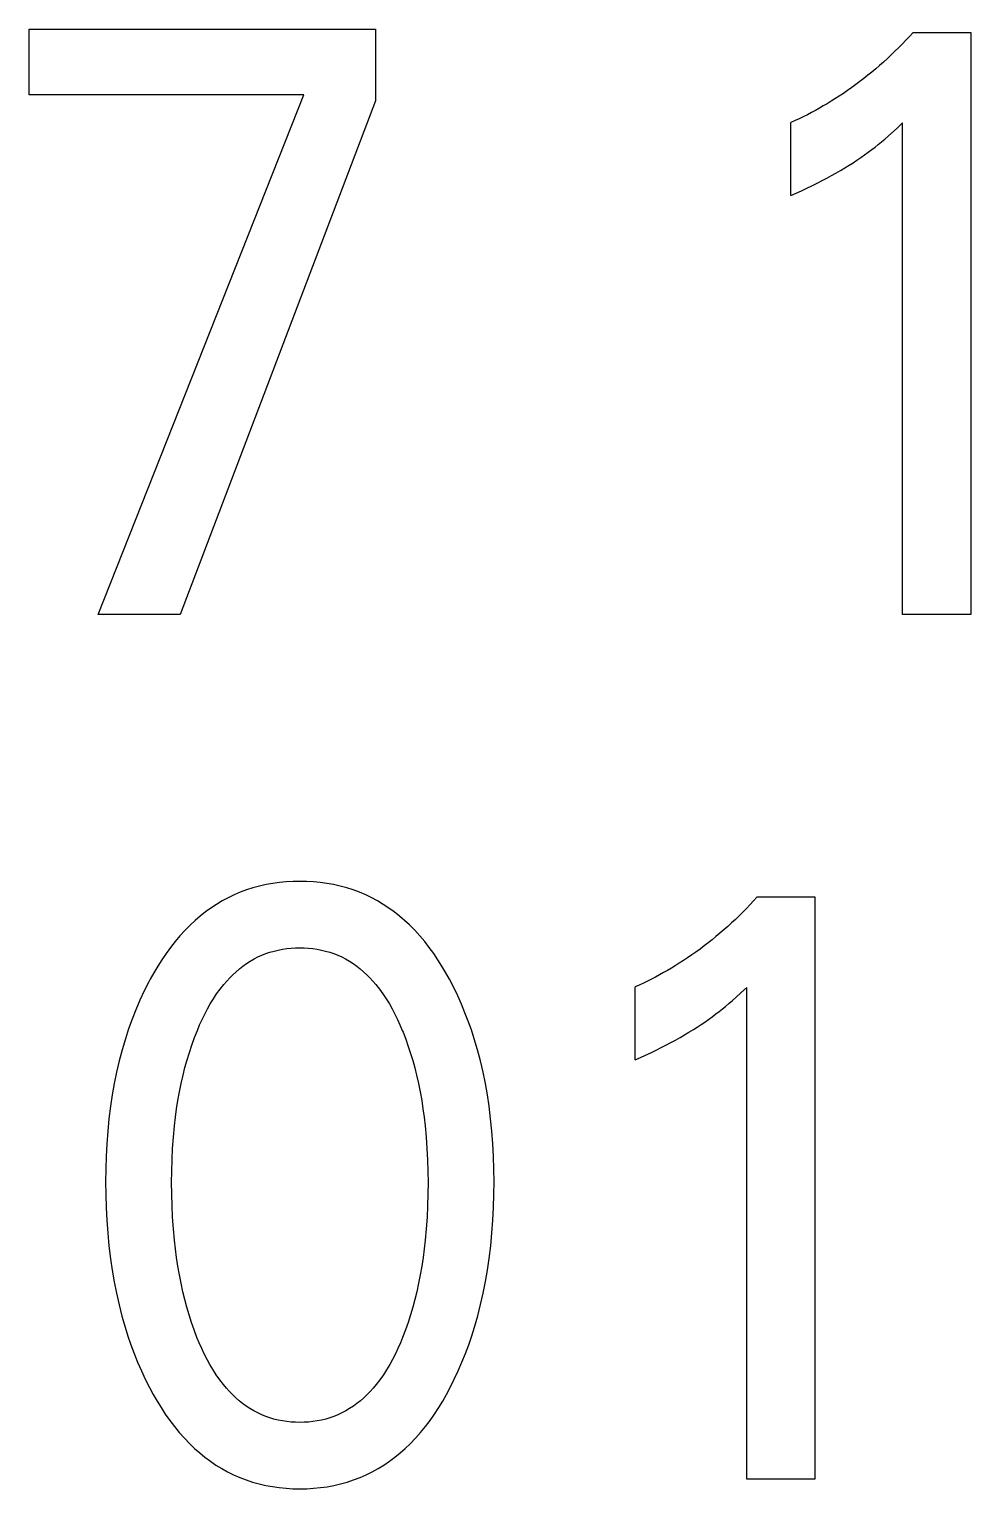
# Model space of a CAD drawing. Extents: x 10 to 656, y -396 to 292.
# Drawn here: x 265.544 to 266.097, y 101.966 to 102.824 of the extents above; entities that cross this region are included whole.
import ezdxf

# ---------------------------------------------------------------- set-up
doc = ezdxf.new("R2010")
doc.units = 0
doc.header["$LTSCALE"] = 5
doc.header["$MEASUREMENT"] = 0
doc.layers.get('0').update_dxf_attribs({"linetype": 'CONTINUOUS'})

msp = doc.modelspace()

# ---------------------------------------------------------------- linework, layer by layer
at = {"color": 7, "linetype": 'Continuous'}
for p, q in [((265.54354, 102.7858), (265.54354, 102.82433)), ((265.54354, 102.82433), (265.74704, 102.82433)), ((265.74704, 102.82433), (265.74704, 102.78214)), ((266.06279, 102.82238), (266.06073, 102.82011)), ((266.06279, 102.82238), (266.09674, 102.82238)), ((266.09674, 102.82238), (266.09674, 102.48018)), ((266.05437, 102.81348), (266.05219, 102.81132)), ((266.05652, 102.81566), (266.05437, 102.81348)), ((266.05864, 102.81787), (266.05652, 102.81566)), ((266.06073, 102.82011), (266.05864, 102.81787)), ((266.04548, 102.80504), (266.04318, 102.803)), ((266.04774, 102.8071), (266.04548, 102.80504)), ((266.04998, 102.8092), (266.04774, 102.8071)), ((266.05219, 102.81132), (266.04998, 102.8092)), ((266.03394, 102.79536), (266.03159, 102.79354)), ((266.03628, 102.79721), (266.03394, 102.79536)), ((266.03858, 102.79909), (266.03628, 102.79721)), ((266.04086, 102.801), (266.03858, 102.79909)), ((266.04318, 102.803), (266.04086, 102.801)), ((266.02193, 102.78661), (266.01945, 102.78497)), ((266.02438, 102.7883), (266.02193, 102.78661)), ((266.02681, 102.79001), (266.02438, 102.7883)), ((266.02921, 102.79176), (266.02681, 102.79001)), ((266.03159, 102.79354), (266.02921, 102.79176)), ((265.70481, 102.7858), (265.54354, 102.7858)), ((265.58407, 102.48018), (265.70481, 102.7858)), ((265.74704, 102.78214), (265.63224, 102.48018)), ((266.00778, 102.77787), (266.00544, 102.77657)), ((266.0101, 102.77919), (266.00778, 102.77787)), ((266.0124, 102.78055), (266.0101, 102.77919)), ((266.01469, 102.78194), (266.0124, 102.78055)), ((266.01695, 102.78336), (266.01469, 102.78194)), ((266.01945, 102.78497), (266.01695, 102.78336)), ((265.9935, 102.77056), (265.99106, 102.76945)), ((265.99106, 102.72653), (265.99106, 102.76945)), ((265.99592, 102.7717), (265.9935, 102.77056)), ((265.99833, 102.77287), (265.99592, 102.7717)), ((266.00072, 102.77407), (265.99833, 102.77287)), ((266.00309, 102.7753), (266.00072, 102.77407)), ((266.00544, 102.77657), (266.00309, 102.7753)), ((266.05344, 102.76621), (266.05663, 102.76921)), ((266.05663, 102.48018), (266.05663, 102.76921)), ((266.04621, 102.75975), (266.04821, 102.76149)), ((266.04821, 102.76149), (266.0502, 102.76325)), ((266.0502, 102.76325), (266.05344, 102.76621)), ((266.03426, 102.7504), (266.03644, 102.75199)), ((266.03644, 102.75199), (266.0386, 102.7536)), ((266.0386, 102.7536), (266.04048, 102.75506)), ((266.04048, 102.75506), (266.04234, 102.75654)), ((266.04234, 102.75654), (266.04418, 102.75805)), ((266.04418, 102.75805), (266.04621, 102.75975)), ((266.02271, 102.74282), (266.0253, 102.74441)), ((266.0253, 102.74441), (266.02757, 102.74586)), ((266.02757, 102.74586), (266.02982, 102.74734)), ((266.02982, 102.74734), (266.03205, 102.74886)), ((266.03205, 102.74886), (266.03426, 102.7504)), ((266.00643, 102.73384), (266.00945, 102.73539)), ((266.00945, 102.73539), (266.01214, 102.73681)), ((266.01214, 102.73681), (266.01481, 102.73826)), ((266.01481, 102.73826), (266.01747, 102.73974)), ((266.01747, 102.73974), (266.0201, 102.74126)), ((266.0201, 102.74126), (266.02271, 102.74282)), ((265.99106, 102.72653), (265.99416, 102.72794)), ((265.99416, 102.72794), (265.99724, 102.72937)), ((265.99724, 102.72937), (266.00032, 102.73083)), ((266.00032, 102.73083), (266.00338, 102.73232)), ((266.00338, 102.73232), (266.00643, 102.73384)), ((265.63224, 102.48018), (265.58407, 102.48018)), ((266.09674, 102.48018), (266.05663, 102.48018)), ((265.69455, 102.32305), (265.69058, 102.32268)), ((265.69854, 102.32328), (265.69455, 102.32305)), ((265.70253, 102.32335), (265.69854, 102.32328)), ((265.70654, 102.32328), (265.70253, 102.32335)), ((265.71054, 102.32306), (265.70654, 102.32328)), ((265.71452, 102.32268), (265.71054, 102.32306)), ((265.66391, 102.31542), (265.6604, 102.31372)), ((265.6675, 102.31696), (265.66391, 102.31542)), ((265.67122, 102.31834), (265.6675, 102.31696)), ((265.675, 102.31955), (265.67122, 102.31834)), ((265.67883, 102.32058), (265.675, 102.31955)), ((265.68271, 102.32144), (265.67883, 102.32058)), ((265.68663, 102.32214), (265.68271, 102.32144)), ((265.69058, 102.32268), (265.68663, 102.32214)), ((265.71848, 102.32215), (265.71452, 102.32268)), ((265.7224, 102.32145), (265.71848, 102.32215)), ((265.72629, 102.32059), (265.7224, 102.32145)), ((265.73014, 102.31955), (265.72629, 102.32059)), ((265.73393, 102.31834), (265.73014, 102.31955)), ((265.73766, 102.31696), (265.73393, 102.31834)), ((265.74125, 102.31543), (265.73766, 102.31696)), ((265.74476, 102.31372), (265.74125, 102.31543)), ((265.65033, 102.30769), (265.64715, 102.3054)), ((265.6536, 102.30985), (265.65033, 102.30769)), ((265.65696, 102.31186), (265.6536, 102.30985)), ((265.6604, 102.31372), (265.65696, 102.31186)), ((265.74821, 102.31186), (265.74476, 102.31372)), ((265.75157, 102.30985), (265.74821, 102.31186)), ((265.75484, 102.30769), (265.75157, 102.30985)), ((265.75802, 102.3054), (265.75484, 102.30769)), ((265.96496, 102.30749), (265.96281, 102.30531)), ((265.96708, 102.3097), (265.96496, 102.30749)), ((265.96917, 102.31194), (265.96708, 102.3097)), ((265.97123, 102.31421), (265.96917, 102.31194)), ((265.97123, 102.31421), (266.00518, 102.31421)), ((266.00518, 102.31421), (266.00518, 101.97202)), ((265.63821, 102.29777), (265.63508, 102.29463)), ((265.64108, 102.30043), (265.63821, 102.29777)), ((265.64406, 102.30297), (265.64108, 102.30043)), ((265.64715, 102.3054), (265.64406, 102.30297)), ((265.7611, 102.30298), (265.75802, 102.3054)), ((265.76408, 102.30043), (265.7611, 102.30298)), ((265.76695, 102.29777), (265.76408, 102.30043)), ((265.77007, 102.29463), (265.76695, 102.29777)), ((265.95618, 102.29893), (265.95392, 102.29687)), ((265.95842, 102.30103), (265.95618, 102.29893)), ((265.96063, 102.30315), (265.95842, 102.30103)), ((265.96281, 102.30531), (265.96063, 102.30315)), ((265.63209, 102.29136), (265.62924, 102.28798)), ((265.63508, 102.29463), (265.63209, 102.29136)), ((265.77305, 102.29136), (265.77007, 102.29463)), ((265.77589, 102.28798), (265.77305, 102.29136)), ((265.94472, 102.28904), (265.94239, 102.28719)), ((265.94702, 102.29092), (265.94472, 102.28904)), ((265.9493, 102.29283), (265.94702, 102.29092)), ((265.95162, 102.29483), (265.9493, 102.29283)), ((265.95392, 102.29687), (265.95162, 102.29483)), ((265.62391, 102.28091), (265.62143, 102.27723)), ((265.62651, 102.28449), (265.62391, 102.28091)), ((265.62924, 102.28798), (265.62651, 102.28449)), ((265.68024, 102.27998), (265.68259, 102.2809)), ((265.68259, 102.2809), (265.68499, 102.28172)), ((265.68499, 102.28172), (265.68742, 102.28242)), ((265.68742, 102.28242), (265.68989, 102.28301)), ((265.68989, 102.28301), (265.69238, 102.28349)), ((265.69238, 102.28349), (265.6949, 102.28386)), ((265.6949, 102.28386), (265.69744, 102.28412)), ((265.69744, 102.28412), (265.69998, 102.28428)), ((265.69998, 102.28428), (265.70253, 102.28433)), ((265.70253, 102.28433), (265.70508, 102.28428)), ((265.70508, 102.28428), (265.70763, 102.28412)), ((265.70763, 102.28412), (265.71017, 102.28386)), ((265.71017, 102.28386), (265.71268, 102.28349)), ((265.71268, 102.28349), (265.71518, 102.28301)), ((265.71518, 102.28301), (265.71765, 102.28242)), ((265.71765, 102.28242), (265.72008, 102.28172)), ((265.72008, 102.28172), (265.72247, 102.2809)), ((265.72247, 102.2809), (265.72482, 102.27998)), ((265.7786, 102.28449), (265.77589, 102.28798)), ((265.78119, 102.2809), (265.7786, 102.28449)), ((265.78367, 102.27723), (265.78119, 102.2809)), ((265.93282, 102.28013), (265.93037, 102.27845)), ((265.93525, 102.28184), (265.93282, 102.28013)), ((265.93765, 102.28359), (265.93525, 102.28184)), ((265.94003, 102.28538), (265.93765, 102.28359)), ((265.94239, 102.28719), (265.94003, 102.28538)), ((265.61906, 102.27348), (265.6168, 102.26967)), ((265.62143, 102.27723), (265.61906, 102.27348)), ((265.6651, 102.27025), (265.66708, 102.27193)), ((265.66708, 102.27193), (265.66913, 102.27354)), ((265.66913, 102.27354), (265.67124, 102.27505)), ((265.67124, 102.27505), (265.67341, 102.27645)), ((265.67341, 102.27645), (265.67565, 102.27775)), ((265.67565, 102.27775), (265.67794, 102.27894)), ((265.67794, 102.27894), (265.68024, 102.27998)), ((265.72482, 102.27998), (265.72712, 102.27894)), ((265.72712, 102.27894), (265.72942, 102.27775)), ((265.72942, 102.27775), (265.73165, 102.27645)), ((265.73165, 102.27645), (265.73383, 102.27505)), ((265.73383, 102.27505), (265.73594, 102.27354)), ((265.73594, 102.27354), (265.73798, 102.27193)), ((265.73798, 102.27193), (265.73996, 102.27025)), ((265.78602, 102.27348), (265.78367, 102.27723)), ((265.78827, 102.26967), (265.78602, 102.27348)), ((265.92084, 102.27238), (265.91854, 102.27102)), ((265.92313, 102.27377), (265.92084, 102.27238)), ((265.92539, 102.27519), (265.92313, 102.27377)), ((265.92789, 102.2768), (265.92539, 102.27519)), ((265.93037, 102.27845), (265.92789, 102.2768)), ((265.61386, 102.26433), (265.61113, 102.25894)), ((265.61464, 102.26579), (265.61386, 102.26433)), ((265.6168, 102.26967), (265.61464, 102.26579)), ((265.65788, 102.26276), (265.65958, 102.26473)), ((265.65958, 102.26473), (265.66135, 102.26663)), ((265.66135, 102.26663), (265.66319, 102.26848)), ((265.66319, 102.26848), (265.6651, 102.27025)), ((265.73996, 102.27025), (265.74187, 102.26848)), ((265.74187, 102.26848), (265.74372, 102.26663)), ((265.74372, 102.26663), (265.74549, 102.26473)), ((265.74549, 102.26473), (265.74719, 102.26276)), ((265.79042, 102.26579), (265.78827, 102.26967)), ((265.79292, 102.26098), (265.79042, 102.26579)), ((265.90437, 102.26353), (265.90194, 102.26239)), ((265.90677, 102.2647), (265.90437, 102.26353)), ((265.90916, 102.2659), (265.90677, 102.2647)), ((265.91153, 102.26713), (265.90916, 102.2659)), ((265.91389, 102.2684), (265.91153, 102.26713)), ((265.91622, 102.2697), (265.91389, 102.2684)), ((265.91854, 102.27102), (265.91622, 102.2697)), ((265.61113, 102.25894), (265.60858, 102.25346)), ((265.64994, 102.25138), (265.65175, 102.25434)), ((265.65175, 102.25434), (265.65367, 102.25723)), ((265.65367, 102.25723), (265.65571, 102.26004)), ((265.65571, 102.26004), (265.65788, 102.26276)), ((265.74719, 102.26276), (265.74935, 102.26004)), ((265.74935, 102.26004), (265.75139, 102.25723)), ((265.75139, 102.25723), (265.75332, 102.25434)), ((265.75332, 102.25434), (265.75513, 102.25138)), ((265.79527, 102.2561), (265.79292, 102.26098)), ((265.79749, 102.25117), (265.79527, 102.2561)), ((265.90194, 102.26239), (265.89951, 102.26129)), ((265.89951, 102.21836), (265.89951, 102.26129)), ((265.95666, 102.25332), (265.95864, 102.25508)), ((265.95864, 102.25508), (265.96188, 102.25804)), ((265.96188, 102.25804), (265.96508, 102.26104)), ((265.96508, 101.97202), (265.96508, 102.26104)), ((265.6062, 102.24791), (265.60399, 102.2423)), ((265.60858, 102.25346), (265.6062, 102.24791)), ((265.64663, 102.24528), (265.64824, 102.24836)), ((265.64824, 102.24836), (265.64994, 102.25138)), ((265.75513, 102.25138), (265.75683, 102.24836)), ((265.75683, 102.24836), (265.75844, 102.24528)), ((265.79956, 102.24617), (265.79749, 102.25117)), ((265.8015, 102.24112), (265.79956, 102.24617)), ((265.94704, 102.24543), (265.94892, 102.24689)), ((265.94892, 102.24689), (265.95078, 102.24837)), ((265.95078, 102.24837), (265.95263, 102.24988)), ((265.95263, 102.24988), (265.95465, 102.25158)), ((265.95465, 102.25158), (265.95666, 102.25332)), ((265.60399, 102.2423), (265.60196, 102.23662)), ((265.64233, 102.23579), (265.64368, 102.23899)), ((265.64368, 102.23899), (265.64511, 102.24216)), ((265.64511, 102.24216), (265.64663, 102.24528)), ((265.75844, 102.24528), (265.75995, 102.24216)), ((265.75995, 102.24216), (265.76138, 102.23899)), ((265.76138, 102.23899), (265.76273, 102.23579)), ((265.80331, 102.23603), (265.8015, 102.24112)), ((265.93374, 102.23624), (265.93601, 102.23769)), ((265.93601, 102.23769), (265.93826, 102.23917)), ((265.93826, 102.23917), (265.94049, 102.24069)), ((265.94049, 102.24069), (265.9427, 102.24224)), ((265.9427, 102.24224), (265.94488, 102.24382)), ((265.94488, 102.24382), (265.94704, 102.24543)), ((265.60008, 102.23089), (265.59816, 102.22439)), ((265.60196, 102.23662), (265.60008, 102.23089)), ((265.63908, 102.22716), (265.64064, 102.2315)), ((265.64064, 102.2315), (265.64233, 102.23579)), ((265.76273, 102.23579), (265.7632, 102.23465)), ((265.7632, 102.23465), (265.76478, 102.23054)), ((265.76478, 102.23054), (265.76626, 102.22639)), ((265.80499, 102.23089), (265.80331, 102.23603)), ((265.80691, 102.22439), (265.80499, 102.23089)), ((265.9179, 102.22722), (265.92059, 102.22864)), ((265.92059, 102.22864), (265.92326, 102.23009)), ((265.92326, 102.23009), (265.92591, 102.23157)), ((265.92591, 102.23157), (265.92854, 102.23309)), ((265.92854, 102.23309), (265.93115, 102.23465)), ((265.93115, 102.23465), (265.93374, 102.23624)), ((265.59816, 102.22439), (265.59643, 102.21784)), ((265.63629, 102.21838), (265.63763, 102.22279)), ((265.63763, 102.22279), (265.63908, 102.22716)), ((265.76626, 102.22639), (265.76762, 102.2222)), ((265.76762, 102.2222), (265.76889, 102.21799)), ((265.80864, 102.21784), (265.80691, 102.22439)), ((265.9026, 102.21977), (265.90569, 102.2212)), ((265.90569, 102.2212), (265.90876, 102.22266)), ((265.90876, 102.22266), (265.91182, 102.22415)), ((265.91182, 102.22415), (265.91487, 102.22567)), ((265.91487, 102.22567), (265.9179, 102.22722)), ((265.59643, 102.21784), (265.59489, 102.21123)), ((265.63394, 102.20948), (265.63506, 102.21394)), ((265.63506, 102.21394), (265.63629, 102.21838)), ((265.76889, 102.21799), (265.77005, 102.21375)), ((265.77005, 102.21375), (265.77112, 102.20948)), ((265.81018, 102.21124), (265.80864, 102.21784)), ((265.89951, 102.21836), (265.9026, 102.21977)), ((265.59353, 102.20459), (265.59235, 102.19792)), ((265.59489, 102.21123), (265.59353, 102.20459)), ((265.63183, 102.19961), (265.63283, 102.20456)), ((265.63283, 102.20456), (265.63394, 102.20948)), ((265.77112, 102.20948), (265.77224, 102.20456)), ((265.77224, 102.20456), (265.77324, 102.19961)), ((265.81153, 102.20459), (265.81018, 102.21124)), ((265.81271, 102.19792), (265.81153, 102.20459)), ((265.59235, 102.19792), (265.59134, 102.19121)), ((265.63017, 102.18966), (265.63094, 102.19464)), ((265.63094, 102.19464), (265.63183, 102.19961)), ((265.77324, 102.19961), (265.77412, 102.19464)), ((265.77412, 102.19464), (265.7749, 102.18966)), ((265.81373, 102.19121), (265.81271, 102.19792)), ((265.59134, 102.19121), (265.59042, 102.18384)), ((265.62949, 102.18466), (265.63017, 102.18966)), ((265.7749, 102.18966), (265.77558, 102.18466)), ((265.81465, 102.18384), (265.81373, 102.19121)), ((265.59042, 102.18384), (265.58968, 102.17645)), ((265.62828, 102.17299), (265.62891, 102.17964)), ((265.62891, 102.17964), (265.62949, 102.18466)), ((265.77558, 102.18466), (265.77616, 102.17964)), ((265.77616, 102.17964), (265.77678, 102.17299)), ((265.81539, 102.17645), (265.81465, 102.18384)), ((265.58912, 102.16904), (265.58873, 102.16162)), ((265.58968, 102.17645), (265.58912, 102.16904)), ((265.62781, 102.16632), (265.62828, 102.17299)), ((265.77678, 102.17299), (265.77725, 102.16632)), ((265.81594, 102.16904), (265.81539, 102.17645)), ((265.81633, 102.16162), (265.81594, 102.16904)), ((265.58873, 102.16162), (265.5885, 102.1542)), ((265.62748, 102.15964), (265.62781, 102.16632)), ((265.77725, 102.16632), (265.77758, 102.15964)), ((265.81656, 102.1542), (265.81633, 102.16162)), ((265.5885, 102.1542), (265.58842, 102.14677)), ((265.62723, 102.14628), (265.62729, 102.15296)), ((265.62729, 102.15296), (265.62748, 102.15964)), ((265.77758, 102.15964), (265.77777, 102.15296)), ((265.77777, 102.15296), (265.77784, 102.14628)), ((265.81664, 102.14677), (265.81656, 102.1542)), ((265.58842, 102.14677), (265.58849, 102.13921)), ((265.62729, 102.1395), (265.62723, 102.14628)), ((265.77784, 102.14628), (265.77778, 102.1395)), ((265.81657, 102.13923), (265.81664, 102.14677)), ((265.58849, 102.13921), (265.58872, 102.13166)), ((265.62748, 102.13272), (265.62729, 102.1395)), ((265.77778, 102.1395), (265.77759, 102.13272)), ((265.81635, 102.1317), (265.81657, 102.13923)), ((265.58872, 102.13166), (265.5891, 102.12412)), ((265.6278, 102.12595), (265.62748, 102.13272)), ((265.62827, 102.11919), (265.6278, 102.12595)), ((265.77727, 102.12595), (265.7768, 102.11919)), ((265.77759, 102.13272), (265.77727, 102.12595)), ((265.81597, 102.12417), (265.81635, 102.1317)), ((265.5891, 102.12412), (265.58965, 102.11658)), ((265.62888, 102.11243), (265.62827, 102.11919)), ((265.7768, 102.11919), (265.77618, 102.11243)), ((265.81541, 102.11666), (265.81597, 102.12417)), ((265.58965, 102.11658), (265.59038, 102.10906)), ((265.59038, 102.10906), (265.59129, 102.10156)), ((265.62946, 102.10734), (265.62888, 102.11243)), ((265.77618, 102.11243), (265.77561, 102.10734)), ((265.81377, 102.10167), (265.81469, 102.10916)), ((265.81469, 102.10916), (265.81541, 102.11666)), ((265.59129, 102.10156), (265.59229, 102.09476)), ((265.63013, 102.10226), (265.62946, 102.10734)), ((265.6309, 102.09719), (265.63013, 102.10226)), ((265.77494, 102.10226), (265.77417, 102.09719)), ((265.77561, 102.10734), (265.77494, 102.10226)), ((265.81278, 102.09487), (265.81377, 102.10167)), ((265.59229, 102.09476), (265.59345, 102.08798)), ((265.63177, 102.09214), (265.6309, 102.09719)), ((265.63275, 102.08711), (265.63177, 102.09214)), ((265.7733, 102.09214), (265.77231, 102.08711)), ((265.77417, 102.09719), (265.7733, 102.09214)), ((265.81161, 102.08808), (265.81278, 102.09487)), ((265.59345, 102.08798), (265.59479, 102.08123)), ((265.63385, 102.08211), (265.63275, 102.08711)), ((265.77231, 102.08711), (265.77122, 102.08211)), ((265.81028, 102.08133), (265.81161, 102.08808)), ((265.59479, 102.08123), (265.5963, 102.07451)), ((265.5963, 102.07451), (265.598, 102.06785)), ((265.63495, 102.07756), (265.63385, 102.08211)), ((265.63616, 102.07305), (265.63495, 102.07756)), ((265.77011, 102.07756), (265.7689, 102.07305)), ((265.77122, 102.08211), (265.77011, 102.07756)), ((265.80706, 102.06796), (265.80876, 102.07462)), ((265.80876, 102.07462), (265.81028, 102.08133)), ((265.598, 102.06785), (265.59989, 102.06124)), ((265.63748, 102.06856), (265.63616, 102.07305)), ((265.63891, 102.0641), (265.63748, 102.06856)), ((265.76759, 102.06856), (265.76616, 102.0641)), ((265.7689, 102.07305), (265.76759, 102.06856)), ((265.80517, 102.06135), (265.80706, 102.06796)), ((265.59989, 102.06124), (265.60154, 102.05603)), ((265.64046, 102.05968), (265.63891, 102.0641)), ((265.64212, 102.0553), (265.64046, 102.05968)), ((265.76461, 102.05968), (265.76294, 102.0553)), ((265.76616, 102.0641), (265.76461, 102.05968)), ((265.80353, 102.05612), (265.80517, 102.06135)), ((265.60154, 102.05603), (265.60331, 102.05086)), ((265.60331, 102.05086), (265.60522, 102.04573)), ((265.64347, 102.05202), (265.64212, 102.0553)), ((265.64489, 102.04876), (265.64347, 102.05202)), ((265.64641, 102.04555), (265.64489, 102.04876)), ((265.76017, 102.04876), (265.75866, 102.04555)), ((265.7616, 102.05202), (265.76017, 102.04876)), ((265.76294, 102.0553), (265.7616, 102.05202)), ((265.79984, 102.0458), (265.80175, 102.05094)), ((265.80175, 102.05094), (265.80353, 102.05612)), ((265.60522, 102.04573), (265.60726, 102.04066)), ((265.60726, 102.04066), (265.60944, 102.03564)), ((265.64801, 102.04238), (265.64641, 102.04555)), ((265.64972, 102.03927), (265.64801, 102.04238)), ((265.75705, 102.04238), (265.75535, 102.03927)), ((265.75866, 102.04555), (265.75705, 102.04238)), ((265.79562, 102.03568), (265.7978, 102.04071)), ((265.7978, 102.04071), (265.79984, 102.0458)), ((265.60944, 102.03564), (265.61176, 102.03069)), ((265.65153, 102.03622), (265.64972, 102.03927)), ((265.65346, 102.03324), (265.65153, 102.03622)), ((265.65551, 102.03034), (265.65346, 102.03324)), ((265.75161, 102.03324), (265.74955, 102.03034)), ((265.75353, 102.03622), (265.75161, 102.03324)), ((265.75535, 102.03927), (265.75353, 102.03622)), ((265.7933, 102.0307), (265.79562, 102.03568)), ((265.61176, 102.03069), (265.61423, 102.02579)), ((265.61423, 102.02579), (265.61637, 102.0218)), ((265.65769, 102.02753), (265.65551, 102.03034)), ((265.65939, 102.02551), (265.65769, 102.02753)), ((265.66116, 102.02355), (265.65939, 102.02551)), ((265.663, 102.02165), (265.66116, 102.02355)), ((265.74391, 102.02355), (265.74206, 102.02165)), ((265.74568, 102.02551), (265.74391, 102.02355)), ((265.74737, 102.02753), (265.74568, 102.02551)), ((265.74955, 102.03034), (265.74737, 102.02753)), ((265.7887, 102.0218), (265.79084, 102.02579)), ((265.79084, 102.02579), (265.7933, 102.0307)), ((265.61637, 102.0218), (265.61863, 102.01786)), ((265.61863, 102.01786), (265.62099, 102.01399)), ((265.62099, 102.01399), (265.62347, 102.0102)), ((265.66492, 102.01983), (265.663, 102.02165)), ((265.6669, 102.01809), (265.66492, 102.01983)), ((265.66895, 102.01644), (265.6669, 102.01809)), ((265.67107, 102.01488), (265.66895, 102.01644)), ((265.67326, 102.01343), (265.67107, 102.01488)), ((265.73399, 102.01488), (265.73181, 102.01343)), ((265.73611, 102.01644), (265.73399, 102.01488)), ((265.73816, 102.01809), (265.73611, 102.01644)), ((265.74015, 102.01983), (265.73816, 102.01809)), ((265.74206, 102.02165), (265.74015, 102.01983)), ((265.78163, 102.0102), (265.78411, 102.01399)), ((265.78411, 102.01399), (265.78646, 102.01786)), ((265.78646, 102.01786), (265.7887, 102.0218)), ((265.62347, 102.0102), (265.62608, 102.00649)), ((265.62608, 102.00649), (265.62881, 102.00288)), ((265.67551, 102.01208), (265.67326, 102.01343)), ((265.67783, 102.01086), (265.67551, 102.01208)), ((265.68013, 102.00979), (265.67783, 102.01086)), ((265.68249, 102.00884), (265.68013, 102.00979)), ((265.68489, 102.008), (265.68249, 102.00884)), ((265.68733, 102.00728), (265.68489, 102.008)), ((265.68981, 102.00667), (265.68733, 102.00728)), ((265.69232, 102.00618), (265.68981, 102.00667)), ((265.69485, 102.00579), (265.69232, 102.00618)), ((265.6974, 102.00552), (265.69485, 102.00579)), ((265.69997, 102.00536), (265.6974, 102.00552)), ((265.70766, 102.00552), (265.7051, 102.00536)), ((265.71021, 102.00579), (265.70766, 102.00552)), ((265.71275, 102.00618), (265.71021, 102.00579)), ((265.71525, 102.00667), (265.71275, 102.00618)), ((265.71773, 102.00728), (265.71525, 102.00667)), ((265.72018, 102.008), (265.71773, 102.00728)), ((265.72258, 102.00884), (265.72018, 102.008)), ((265.72494, 102.00979), (265.72258, 102.00884)), ((265.72724, 102.01086), (265.72494, 102.00979)), ((265.72955, 102.01208), (265.72724, 102.01086)), ((265.73181, 102.01343), (265.72955, 102.01208)), ((265.77632, 102.00288), (265.77904, 102.00649)), ((265.77904, 102.00649), (265.78163, 102.0102)), ((265.62881, 102.00288), (265.63168, 101.99938)), ((265.63168, 101.99938), (265.63468, 101.99599)), ((265.70253, 102.0053), (265.69997, 102.00536)), ((265.7051, 102.00536), (265.70253, 102.0053)), ((265.77047, 101.99599), (265.77346, 101.99938)), ((265.77346, 101.99938), (265.77632, 102.00288)), ((265.63468, 101.99599), (265.63783, 101.99273)), ((265.63783, 101.99273), (265.64071, 101.98999)), ((265.64071, 101.98999), (265.64369, 101.98737)), ((265.76147, 101.98737), (265.76445, 101.98999)), ((265.76445, 101.98999), (265.76732, 101.99273)), ((265.76732, 101.99273), (265.77047, 101.99599)), ((265.64369, 101.98737), (265.64678, 101.98487)), ((265.64678, 101.98487), (265.64998, 101.9825)), ((265.64998, 101.9825), (265.65326, 101.98026)), ((265.65326, 101.98026), (265.65664, 101.97818)), ((265.74852, 101.97818), (265.7519, 101.98026)), ((265.7519, 101.98026), (265.75519, 101.98249)), ((265.75519, 101.98249), (265.75838, 101.98486)), ((265.75838, 101.98486), (265.76147, 101.98737)), ((265.65664, 101.97818), (265.6601, 101.97625)), ((265.6601, 101.97625), (265.66365, 101.97448)), ((265.66365, 101.97448), (265.66727, 101.97289)), ((265.66727, 101.97289), (265.671, 101.97147)), ((265.671, 101.97147), (265.6748, 101.97022)), ((265.73034, 101.97022), (265.73415, 101.97146)), ((265.73415, 101.97146), (265.73789, 101.97289)), ((265.73789, 101.97289), (265.74151, 101.97448)), ((265.74151, 101.97448), (265.74506, 101.97625)), ((265.74506, 101.97625), (265.74852, 101.97818)), ((266.00518, 101.97202), (265.96508, 101.97202)), ((265.6748, 101.97022), (265.67866, 101.96915)), ((265.67866, 101.96915), (265.68256, 101.96826)), ((265.68256, 101.96826), (265.68651, 101.96754)), ((265.68651, 101.96754), (265.69049, 101.96698)), ((265.69049, 101.96698), (265.69449, 101.96659)), ((265.69449, 101.96659), (265.69851, 101.96636)), ((265.69851, 101.96636), (265.70253, 101.96628)), ((265.70253, 101.96628), (265.70657, 101.96635)), ((265.70657, 101.96635), (265.7106, 101.96659)), ((265.7106, 101.96659), (265.71461, 101.96698)), ((265.71461, 101.96698), (265.7186, 101.96753)), ((265.7186, 101.96753), (265.72256, 101.96825)), ((265.72256, 101.96825), (265.72647, 101.96915)), ((265.72647, 101.96915), (265.73034, 101.97022))]:
    msp.add_line(p, q, dxfattribs=at)

doc.saveas('drawing.dxf')
